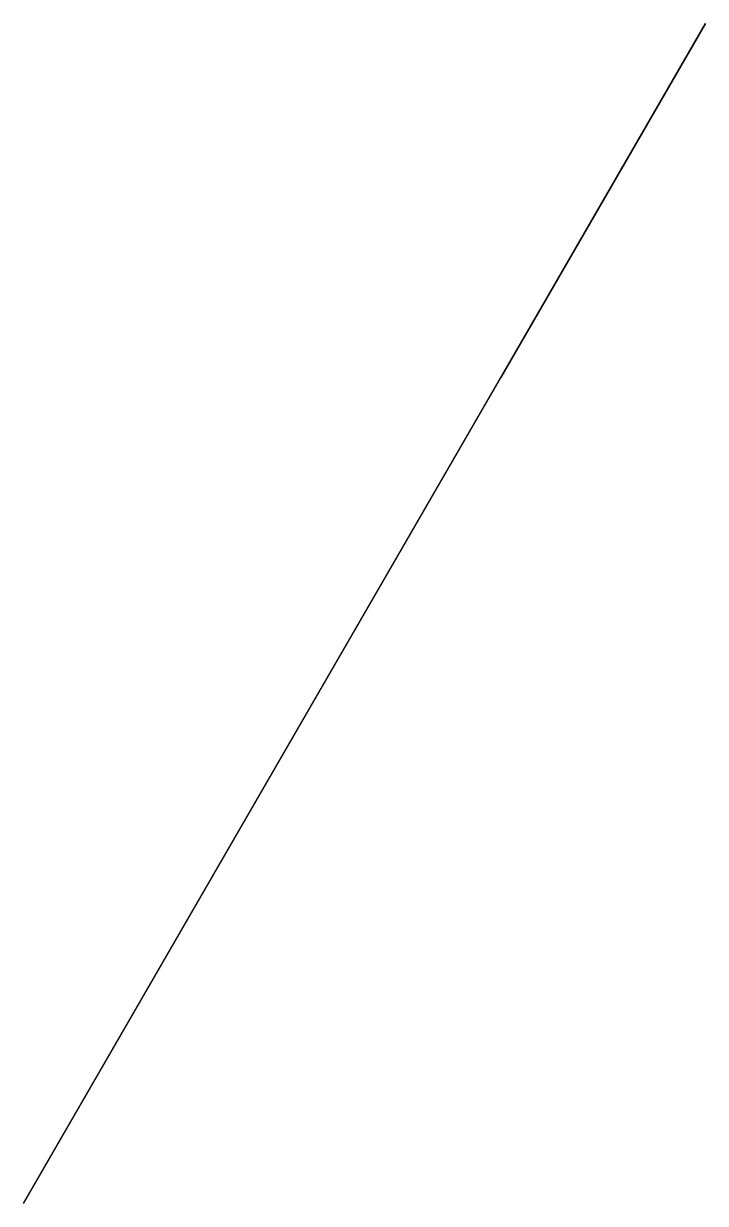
# Model space of a CAD drawing. Header units: millimetres. Extents: x 0 to 5, y 0 to 8.66.
import ezdxf

# ---------------------------------------------------------------- set-up
doc = ezdxf.new("R2010")
doc.units = ezdxf.units.MM

msp = doc.modelspace()

# ---------------------------------------------------------------- linework, layer by layer
at = {"color": 0, "linetype": 'Continuous', "transparency": 33554687}
msp.add_line((0, 0), (5, 8.6603), dxfattribs=at)
msp.add_lwpolyline([(5, 8.6603), (3.5, 6.0622)], dxfattribs=at)

doc.saveas('drawing.dxf')
